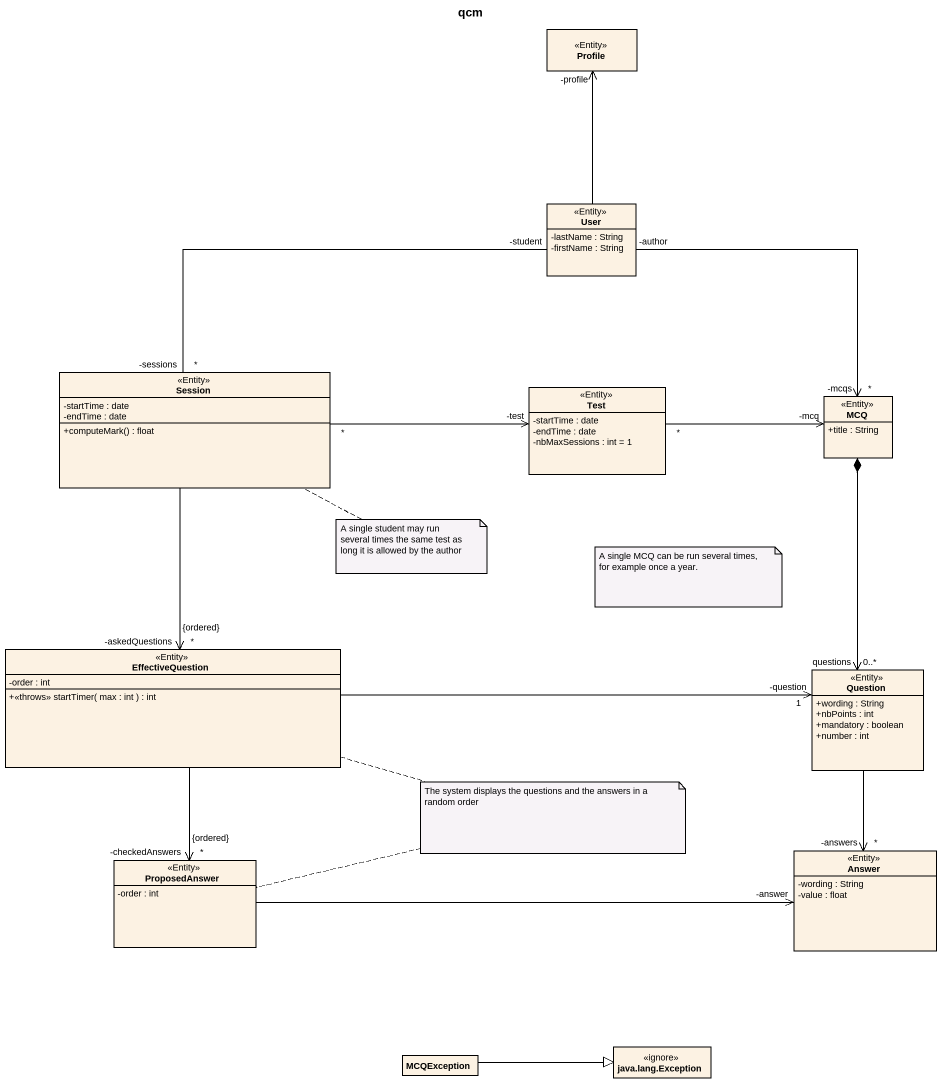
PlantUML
@startuml
title qcm
hide circle
hide empty members
skinparam classAttributeIconSize 0
class Profile <<Entity>>
class User <<Entity>> {
  -lastName : String
  -firstName : String
}
class Session <<Entity>> {
  -startTime : date
  -endTime : date
  +computeMark() : float
}
class Test <<Entity>> {
  -startTime : date
  -endTime : date
  -nbMaxSessions : int = 1
}
class MCQ <<Entity>> {
  +title : String
}
class EffectiveQuestion <<Entity>> {
  -order : int
  +<<throws>> startTimer( max : int ) : int
}
class Question <<Entity>> {
  +wording : String
  +nbPoints : int
  +mandatory : boolean
  +number : int
}
class ProposedAnswer <<Entity>> {
  -order : int
}
class Answer <<Entity>> {
  -wording : String
  -value : float
}
class MCQException
class "java.lang.Exception" as java_lang_Exception <<ignore>>
User -up-> "-profile" Profile
User "-author" --> "-mcqs\n*" MCQ
Session "*\n-sessions" -right- "-student" User
Session "*" -right-> "-test" Test
Session --> "*\n{ordered}\n-askedQuestions" EffectiveQuestion
Test "*" -right-> "-mcq" MCQ
MCQ *--> "0..*\nquestions" Question
EffectiveQuestion -right-> "1\n-question" Question
EffectiveQuestion --> "*\n-checkedAnswers\n{ordered}" ProposedAnswer
Question --> "-answers\n*" Answer
ProposedAnswer -right-> "-answer" Answer
MCQException -right-|> java_lang_Exception
note right of Session : A single student may run several times the same test as long it is allowed by the author
note as N2
  A single MCQ can be run several times, for example once a year.
end note
note as N3
  The system displays the questions and the answers in a random order
end note
N3 .. ProposedAnswer
N3 .. EffectiveQuestion
@enduml
